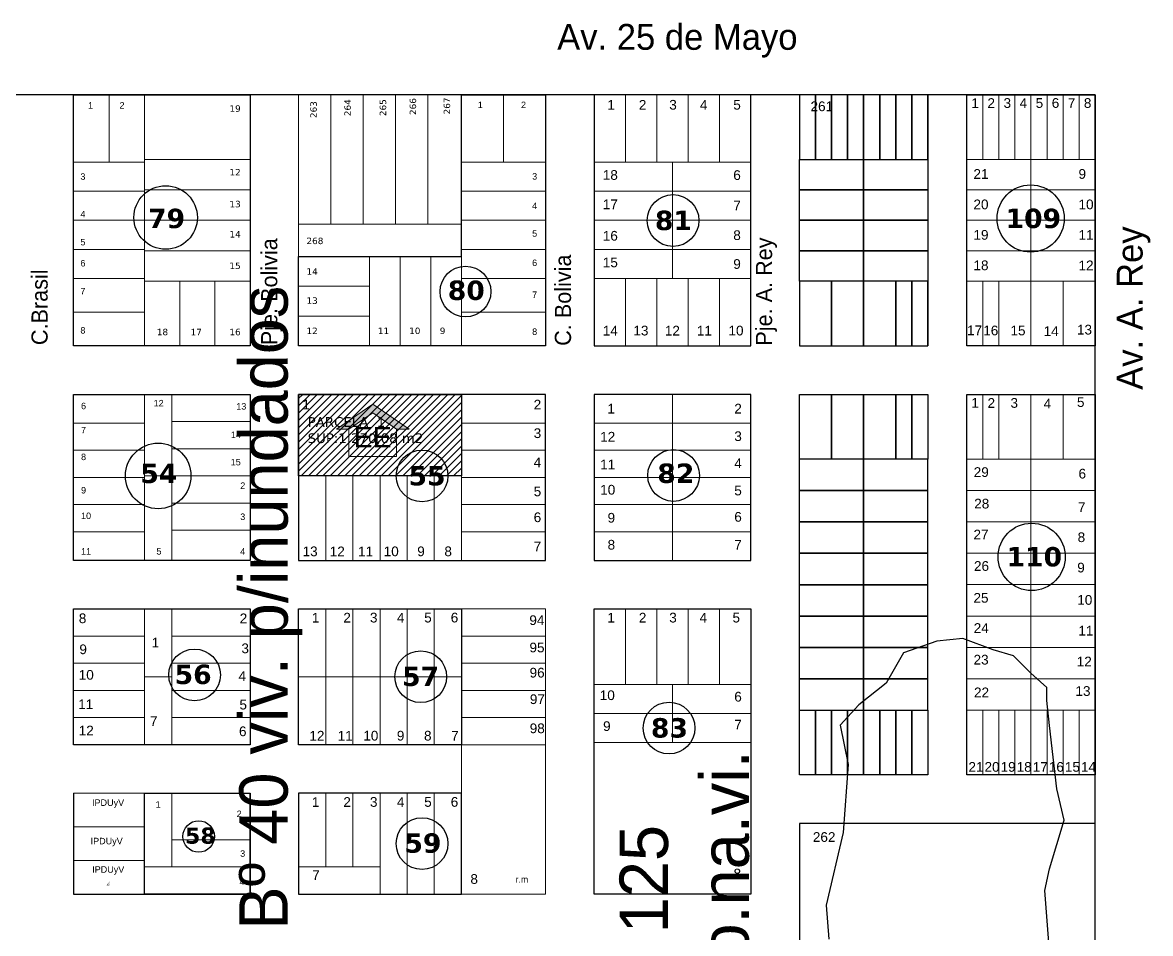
# Model space of a CAD drawing. Header units: millimetres. Extents: x 0 to 6558, y 60 to 10727.
# Drawn here: x 1848.2 to 2197.1, y 8140.7 to 8422.4 of the extents above; entities that cross this region are included whole.
import ezdxf
from ezdxf.enums import TextEntityAlignment as Align

# ---------------------------------------------------------------- set-up
doc = ezdxf.new("R2010")
doc.units = ezdxf.units.MM
for name, color, linetype, lineweight in [('0 LAGUNA', 140, 'Continuous', 30), ('0 NOMBRE DE BARRIOS', 251, 'Continuous', 35), ('0 N° DE PARCELA', 255, 'Continuous', 25), ('0 SIG - PARCELAS', 252, 'Continuous', 18), ('EQUIPAMIENTOS', 10, 'Continuous', 18)]:
    doc.layers.add(name, color=color, linetype=linetype, lineweight=lineweight)
for name, color, linetype in [('0 NOMBRE DE CALLES', 255, 'Continuous'), ('0 N° DE MANZANA', 255, 'Continuous'), ('0 SIG - CHACRAS', 253, 'Continuous'), ('0 SIG - MANZANAS', 253, 'Continuous'), ('TERRENO MUNICIPAL', 10, 'Continuous')]:
    doc.layers.add(name, color=color, linetype=linetype)
doc.layers.add('auxiliares', color=3, linetype='Continuous', plot=False)
doc.styles.get("Standard").update_dxf_attribs({"font": 'arial.ttf'})
doc.styles.add('STYLE1', font='arial.ttf')

# ---------------------------------------------------------------- blocks, each defined once
blk = doc.blocks.new('ESPECIAL')
at = {"linetype": 'Continuous'}
blk.add_hatch(color=256, dxfattribs=at).paths.add_polyline_path([(46.6, 15.8), (71.4, 15.8), (0, 65.1), (-71.4, 15.8), (-46.6, 15.8), (0, 48)])
for p, q in [((0, 65.1), (-71.4, 15.8)), ((0, 48), (-46.6, 15.8)), ((0, 65.1), (71.4, 15.8)), ((0, 48), (46.6, 15.8)), ((-71.4, 15.8), (-46.6, 15.8)), ((46.6, 15.8), (71.4, 15.8))]:
    blk.add_line(p, q, dxfattribs=at)
blk.add_lwpolyline([(46.6, 15.8), (46.6, -37.9), (-46.6, -37.9), (-46.6, 15.8)], dxfattribs=at)
at = {"linetype": 'Continuous', "style": 'STYLE1'}
blk.add_text('EE', height=40, dxfattribs=at).set_placement((0, 0), align=Align.MIDDLE)

msp = doc.modelspace()

# ---------------------------------------------------------------- hatches: boundary and pattern name
at = {"layer": 'TERRENO MUNICIPAL'}
h = msp.add_hatch(dxfattribs=at)
h.set_pattern_fill('ANSI31', color=256, scale=0.5)
h.set_pattern_definition([(45, (-322.4474, 5693.1154), (-1.122532, 1.122532), [])])
h.paths.add_polyline_path([(1933.579, 8307.425), (1983.979, 8307.425), (1983.979, 8282.225), (1933.579, 8282.225)])

# ---------------------------------------------------------------- linework, layer by layer
at = {"layer": '0 LAGUNA'}
msp.add_lwpolyline([(2165.878, 8135.211), (2164.376, 8153.972), (2165.878, 8160.726), (2170.383, 8175.734), (2168.13, 8185.49), (2165.878, 8205.001), (2165.003, 8212.749), (2165.003, 8216.77), (2160.084, 8221.239), (2154.719, 8226.601), (2148.46, 8228.388), (2139.07, 8231.963), (2131.022, 8231.069), (2120.739, 8227.494), (2115.374, 8218.111), (2106.879, 8211.408), (2101.066, 8205.153), (2103.554, 8192.994), (2102.052, 8171.982), (2096.796, 8149.47), (2097.546, 8138.964)], dxfattribs=at)
at = {"layer": '0 N° DE MANZANA'}
for centre, radius in [((2160.017, 8361.822), 10.398), ((1892.473, 8362.133), 9.814), ((2049.405, 8361.19), 8), ((1985.218, 8339.226), 7.855), ((1890.179, 8282.225), 10.141), ((1971.779, 8282.225), 8), ((2049.564, 8282.353), 8), ((2160.327, 8257.18), 10.398), ((1901.416, 8220.68), 8), ((1971.379, 8220.105), 8), ((2048.174, 8204.255), 8), ((1902.716, 8170.714), 4.877), ((1971.779, 8168.52), 8)]:
    msp.add_circle(centre, radius, dxfattribs=at)
at = {"layer": '0 SIG - CHACRAS'}
msp.add_lwpolyline([(1199.979, 7425.105), (2179.979, 7425.105), (2179.979, 8400.105), (1199.979, 8400.105)], close=True, dxfattribs=at)
at = {"layer": '0 SIG - MANZANAS'}
for p, q in [((1863.979, 8400.105), (1918.579, 8400.105)), ((1863.979, 8322.425), (1863.979, 8400.105)), ((1918.579, 8400.105), (1918.579, 8322.425)), ((1918.579, 8322.425), (1863.979, 8322.425)), ((2010.003, 8322.425), (1933.603, 8322.425))]:
    msp.add_line(p, q, dxfattribs=at)
for points in [[(1863.979, 8400.105), (1918.579, 8400.105), (1918.579, 8322.425), (1863.979, 8322.425), (1863.979, 8400.105)], [(1863.979, 8307.425), (1918.579, 8307.425), (1918.579, 8256.105), (1863.979, 8256.105), (1863.979, 8307.425)], [(1863.979, 8184.105), (1863.979, 8152.935), (1918.579, 8152.935), (1918.579, 8184.105), (1918.579, 8184.105)]]:
    msp.add_lwpolyline(points, dxfattribs=at)
for points in [[(1984.003, 8400.105), (2010.003, 8400.105), (2010.003, 8322.425), (1933.603, 8322.425), (1933.603, 8350.105), (1984.003, 8350.105)], [(2073.479, 8400.105), (2024.979, 8400.105), (2024.979, 8322.425), (2073.479, 8322.425)], [(2140.229, 8400.105), (2179.979, 8400.105), (2179.979, 8322.425), (2140.229, 8322.425)], [(1933.579, 8256.105), (2009.979, 8256.105), (2009.979, 8307.405), (1933.579, 8307.425)], [(2073.479, 8307.425), (2024.979, 8307.425), (2024.979, 8256.105), (2073.479, 8256.105)], [(2140.229, 8307.425), (2179.979, 8307.425), (2179.979, 8189.785), (2140.229, 8189.785)], [(1863.979, 8241.105), (1918.579, 8241.105), (1918.579, 8199.105), (1863.979, 8199.105)], [(1933.579, 8241.105), (1983.979, 8241.105), (1983.979, 8199.105), (1933.579, 8199.105)], [(2024.979, 8241.105), (2073.479, 8241.105), (2073.479, 8152.935), (2024.979, 8152.935)], [(1885.979, 8184.105), (1918.579, 8184.105), (1918.579, 8152.935), (1885.979, 8152.935)], [(1933.579, 8152.935), (1983.979, 8152.935), (1983.979, 8184.105), (1933.579, 8184.105)]]:
    msp.add_lwpolyline(points, close=True, dxfattribs=at)
at = {"layer": '0 SIG - PARCELAS'}
for p, q in [((1918.579, 8322.425), (1918.579, 8400.105)), ((1933.603, 8400.105), (1933.603, 8350.105)), ((1933.603, 8400.105), (2010.003, 8400.105)), ((1933.603, 8322.425), (1933.603, 8400.105)), ((1943.603, 8400.105), (1943.603, 8360.105)), ((1943.603, 8400.105), (1943.603, 8360.105)), ((1953.603, 8400.105), (1953.603, 8360.105)), ((1963.603, 8400.105), (1963.603, 8360.105)), ((1973.603, 8400.105), (1973.603, 8360.105)), ((1984.003, 8322.425), (1984.003, 8400.105)), ((1984.003, 8360.105), (1984.003, 8400.105)), ((2010.003, 8400.105), (2010.003, 8322.425)), ((2010.003, 8400.105), (2010.003, 8322.425)), ((1918.579, 8380.105), (1885.979, 8380.105)), ((1918.579, 8370.685), (1885.979, 8370.685)), ((1885.979, 8361.265), (1918.579, 8361.265)), ((1933.603, 8360.105), (1984.003, 8360.105)), ((1885.979, 8351.845), (1918.579, 8351.845)), ((1933.603, 8350.105), (1984.003, 8350.105)), ((1933.603, 8350.105), (1984.003, 8350.105)), ((1955.503, 8322.425), (1955.503, 8350.105)), ((1965.003, 8322.425), (1965.003, 8350.105)), ((1974.503, 8322.425), (1974.503, 8350.105)), ((1885.979, 8342.425), (1918.579, 8342.425)), ((1896.839, 8322.425), (1896.839, 8342.425)), ((1907.699, 8322.425), (1907.699, 8342.425)), ((1933.603, 8340.875), (1955.503, 8340.875)), ((1933.603, 8331.645), (1955.503, 8331.645)), ((1885.979, 8322.425), (1918.579, 8322.425)), ((1933.603, 8322.425), (1984.003, 8322.425))]:
    msp.add_line(p, q, dxfattribs=at)
for points in [[(1874.979, 8379.265), (1863.979, 8379.265), (1863.979, 8400.105), (1874.979, 8400.105)], [(1863.979, 8322.425), (1885.979, 8322.425), (1885.979, 8400.105), (1863.979, 8400.105)], [(1874.979, 8379.265), (1885.979, 8379.265), (1885.979, 8400.105), (1874.979, 8400.105)], [(1885.979, 8400.105), (1918.579, 8400.105), (1918.579, 8380.105), (1885.979, 8380.105)], [(1933.603, 8400.105), (1943.603, 8400.105), (1943.603, 8360.105), (1933.603, 8360.105)], [(1943.603, 8400.105), (1953.603, 8400.105), (1953.603, 8360.105), (1943.603, 8360.105)], [(1953.603, 8400.105), (1963.603, 8400.105), (1963.603, 8360.105), (1953.603, 8360.105)], [(1963.603, 8400.105), (1973.603, 8400.105), (1973.603, 8360.105), (1963.603, 8360.105)], [(1973.603, 8400.105), (1984.003, 8400.105), (1984.003, 8360.105), (1973.603, 8360.105)], [(1997.003, 8379.265), (1984.003, 8379.265), (1984.003, 8400.105), (1997.003, 8400.105)], [(2010.003, 8379.265), (1997.003, 8379.265), (1997.003, 8400.105), (2010.003, 8400.105)], [(2024.979, 8379.265), (2034.679, 8379.265), (2034.679, 8400.105), (2024.979, 8400.105)], [(2034.679, 8379.265), (2044.379, 8379.265), (2044.379, 8400.105), (2034.679, 8400.105)], [(2044.379, 8379.265), (2054.079, 8379.265), (2054.079, 8400.105), (2044.379, 8400.105)], [(2054.079, 8379.265), (2063.779, 8379.265), (2063.779, 8400.105), (2054.079, 8400.105)], [(2063.779, 8379.265), (2073.479, 8379.265), (2073.479, 8400.105), (2063.779, 8400.105)], [(2140.229, 8400.105), (2145.199, 8400.105), (2145.199, 8380.105), (2140.229, 8380.105)], [(2145.199, 8400.105), (2150.169, 8400.105), (2150.169, 8380.105), (2145.199, 8380.105)], [(2150.169, 8400.105), (2155.139, 8400.105), (2155.139, 8380.105), (2150.169, 8380.105)], [(2155.139, 8400.105), (2160.109, 8400.105), (2160.109, 8380.105), (2155.139, 8380.105)], [(2160.109, 8400.105), (2165.079, 8400.105), (2165.079, 8380.105), (2160.109, 8380.105)], [(2165.079, 8400.105), (2170.049, 8400.105), (2170.049, 8380.105), (2165.079, 8380.105)], [(2170.049, 8400.105), (2175.019, 8400.105), (2175.019, 8380.105), (2170.049, 8380.105)], [(2179.979, 8400.105), (2175.019, 8400.105), (2175.019, 8380.105), (2179.979, 8380.105)], [(1863.979, 8370.265), (1885.979, 8370.265), (1885.979, 8379.265), (1863.979, 8379.265)], [(1885.979, 8380.105), (1918.579, 8380.105), (1918.579, 8370.685), (1885.979, 8370.685)], [(1984.003, 8370.265), (2010.003, 8370.265), (2010.003, 8379.265), (1984.003, 8379.265)], [(2024.979, 8370.265), (2049.229, 8370.265), (2049.229, 8379.265), (2024.979, 8379.265)], [(2049.229, 8370.265), (2073.479, 8370.265), (2073.479, 8379.265), (2049.229, 8379.265)], [(2140.229, 8380.105), (2140.229, 8370.685), (2160.109, 8370.685), (2160.109, 8380.105)], [(2160.109, 8380.105), (2160.109, 8370.685), (2179.979, 8370.685), (2179.979, 8380.105)], [(1863.979, 8361.265), (1885.979, 8361.265), (1885.979, 8370.265), (1863.979, 8370.265)], [(1885.979, 8370.685), (1918.579, 8370.685), (1918.579, 8361.265), (1885.979, 8361.265)], [(1984.003, 8361.265), (2010.003, 8361.265), (2010.003, 8370.265), (1984.003, 8370.265)], [(2024.979, 8361.265), (2049.229, 8361.265), (2049.229, 8370.265), (2024.979, 8370.265)], [(2049.229, 8361.265), (2073.479, 8361.265), (2073.479, 8370.265), (2049.229, 8370.265)], [(2140.229, 8370.685), (2140.229, 8361.265), (2160.109, 8361.265), (2160.109, 8370.685)], [(2160.109, 8370.685), (2160.109, 8361.265), (2179.979, 8361.265), (2179.979, 8370.685)], [(1863.979, 8352.265), (1885.979, 8352.265), (1885.979, 8361.265), (1863.979, 8361.265)], [(1885.979, 8361.265), (1918.579, 8361.265), (1918.579, 8351.845), (1885.979, 8351.845)], [(1933.603, 8360.105), (1984.003, 8360.105), (1984.003, 8350.105), (1933.603, 8350.105)], [(1984.003, 8352.265), (2010.003, 8352.265), (2010.003, 8361.265), (1984.003, 8361.265)], [(2024.979, 8352.265), (2049.229, 8352.265), (2049.229, 8361.265), (2024.979, 8361.265)], [(2049.229, 8352.265), (2073.479, 8352.265), (2073.479, 8361.265), (2049.229, 8361.265)], [(2140.229, 8361.265), (2140.229, 8351.845), (2160.109, 8351.845), (2160.109, 8361.265)], [(2160.109, 8361.265), (2160.109, 8351.845), (2179.979, 8351.845), (2179.979, 8361.265)], [(1863.979, 8343.265), (1885.979, 8343.265), (1885.979, 8352.265), (1863.979, 8352.265)], [(1885.979, 8351.845), (1918.579, 8351.845), (1918.579, 8342.425), (1885.979, 8342.425)], [(1984.003, 8343.265), (2010.003, 8343.265), (2010.003, 8352.265), (1984.003, 8352.265)], [(2024.979, 8343.265), (2049.229, 8343.265), (2049.229, 8352.265), (2024.979, 8352.265)], [(2049.229, 8343.265), (2073.479, 8343.265), (2073.479, 8352.265), (2049.229, 8352.265)], [(2140.229, 8351.845), (2140.229, 8342.425), (2160.109, 8342.425), (2160.109, 8351.845)], [(2160.109, 8351.845), (2160.109, 8342.425), (2179.979, 8342.425), (2179.979, 8351.845)], [(1933.603, 8350.105), (1955.503, 8350.105), (1955.503, 8340.875), (1933.603, 8340.875)], [(1955.503, 8350.105), (1965.003, 8350.105), (1965.003, 8322.425), (1955.503, 8322.425)], [(1965.003, 8350.105), (1974.503, 8350.105), (1974.503, 8322.425), (1965.003, 8322.425)], [(1974.503, 8350.105), (1984.003, 8350.105), (1984.003, 8322.425), (1974.503, 8322.425)], [(1863.979, 8332.845), (1885.979, 8332.845), (1885.979, 8343.265), (1863.979, 8343.265)], [(1885.979, 8342.425), (1896.839, 8342.425), (1896.839, 8322.425), (1885.979, 8322.425)], [(1896.839, 8342.425), (1907.699, 8342.425), (1907.699, 8322.425), (1896.839, 8322.425)], [(1907.699, 8342.425), (1918.579, 8342.425), (1918.579, 8322.425), (1907.699, 8322.425)], [(1933.603, 8340.875), (1955.503, 8340.875), (1955.503, 8331.645), (1933.603, 8331.645)], [(1984.003, 8332.845), (2010.003, 8332.845), (2010.003, 8343.265), (1984.003, 8343.265)], [(2024.979, 8322.425), (2034.679, 8322.425), (2034.679, 8343.265), (2024.979, 8343.265)], [(2034.679, 8322.425), (2044.379, 8322.425), (2044.379, 8343.265), (2034.679, 8343.265)], [(2044.379, 8322.425), (2054.079, 8322.425), (2054.079, 8343.265), (2044.379, 8343.265)], [(2054.079, 8322.425), (2063.779, 8322.425), (2063.779, 8343.265), (2054.079, 8343.265)], [(2063.779, 8322.425), (2073.479, 8322.425), (2073.479, 8343.265), (2063.779, 8343.265)], [(2140.229, 8342.425), (2140.229, 8322.425), (2145.199, 8322.425), (2145.199, 8342.425)], [(2145.199, 8342.425), (2145.199, 8322.425), (2150.169, 8322.425), (2150.169, 8342.425)], [(2150.169, 8342.425), (2160.109, 8342.425), (2160.109, 8322.425), (2150.169, 8322.425)], [(2160.109, 8342.425), (2170.049, 8342.425), (2170.049, 8322.425), (2160.109, 8322.425)], [(2170.049, 8342.425), (2170.049, 8322.425), (2179.979, 8322.425), (2179.979, 8342.425)], [(1863.979, 8322.425), (1885.979, 8322.425), (1885.979, 8332.845), (1863.979, 8332.845)], [(1933.603, 8331.645), (1955.503, 8331.645), (1955.503, 8322.425), (1933.603, 8322.425)], [(1984.003, 8322.425), (2010.003, 8322.425), (2010.003, 8332.845), (1984.003, 8332.845)], [(1984.003, 8332.845), (2010.003, 8332.845), (2010.003, 8322.425), (1984.003, 8322.425)], [(1863.979, 8298.565), (1885.979, 8298.565), (1885.979, 8307.425), (1863.979, 8307.425)], [(1918.579, 8256.105), (1863.979, 8256.105), (1863.979, 8307.425), (1918.579, 8307.425)], [(1885.979, 8307.425), (1894.379, 8307.425), (1894.379, 8282.225), (1885.979, 8282.225)], [(1918.579, 8299.025), (1918.579, 8307.425), (1894.379, 8307.425), (1894.379, 8299.025)], [(1933.579, 8282.225), (1983.979, 8282.225), (1983.979, 8307.405), (1933.579, 8307.405)], [(1983.979, 8298.545), (2009.979, 8298.545), (2009.979, 8307.405), (1983.979, 8307.405)], [(2024.979, 8298.565), (2049.229, 8298.565), (2049.229, 8307.425), (2024.979, 8307.425)], [(2049.229, 8298.565), (2073.479, 8298.565), (2073.479, 8307.425), (2049.229, 8307.425)], [(2145.199, 8307.425), (2140.229, 8307.425), (2140.229, 8287.425), (2145.199, 8287.425)], [(2150.169, 8307.425), (2145.199, 8307.425), (2145.199, 8287.425), (2150.169, 8287.425)], [(2160.109, 8307.425), (2150.169, 8307.425), (2150.169, 8287.425), (2160.109, 8287.425)], [(2170.049, 8307.425), (2160.109, 8307.425), (2160.109, 8287.425), (2170.049, 8287.425)], [(2179.979, 8307.425), (2170.049, 8307.425), (2170.049, 8287.425), (2179.979, 8287.425)], [(1918.579, 8290.625), (1918.579, 8299.025), (1894.379, 8299.025), (1894.379, 8290.625)], [(1863.979, 8290.165), (1885.979, 8290.165), (1885.979, 8298.565), (1863.979, 8298.565)], [(1983.979, 8290.155), (2009.979, 8290.155), (2009.979, 8298.555), (1983.979, 8298.555)], [(2024.979, 8290.165), (2049.229, 8290.165), (2049.229, 8298.565), (2024.979, 8298.565)], [(2049.229, 8290.165), (2073.479, 8290.165), (2073.479, 8298.565), (2049.229, 8298.565)], [(1863.979, 8281.765), (1885.979, 8281.765), (1885.979, 8290.165), (1863.979, 8290.165)], [(1918.579, 8282.225), (1918.579, 8290.625), (1894.379, 8290.625), (1894.379, 8282.225)], [(1983.979, 8281.755), (2009.979, 8281.755), (2009.979, 8290.155), (1983.979, 8290.155)], [(2024.979, 8281.765), (2049.229, 8281.765), (2049.229, 8290.165), (2024.979, 8290.165)], [(2049.229, 8281.765), (2073.479, 8281.765), (2073.479, 8290.165), (2049.229, 8290.165)], [(2160.109, 8287.425), (2140.229, 8287.425), (2140.229, 8277.725), (2160.109, 8277.725)], [(2179.979, 8287.425), (2160.109, 8287.425), (2160.109, 8277.725), (2179.979, 8277.725)], [(1863.979, 8273.365), (1885.979, 8273.365), (1885.979, 8281.765), (1863.979, 8281.765)], [(1885.979, 8256.105), (1894.379, 8256.105), (1894.379, 8282.225), (1885.979, 8282.225)], [(1933.579, 8256.105), (1941.979, 8256.105), (1941.979, 8282.225), (1933.579, 8282.225)], [(1941.979, 8256.105), (1950.379, 8256.105), (1950.379, 8282.225), (1941.979, 8282.225)], [(1950.379, 8256.105), (1958.779, 8256.105), (1958.779, 8282.225), (1950.379, 8282.225)], [(1958.779, 8256.105), (1967.179, 8256.105), (1967.179, 8282.225), (1958.779, 8282.225)], [(1967.179, 8256.105), (1975.579, 8256.105), (1975.579, 8282.225), (1967.179, 8282.225)], [(1975.579, 8256.105), (1983.979, 8256.105), (1983.979, 8282.225), (1975.579, 8282.225)], [(1983.979, 8273.365), (2009.979, 8273.365), (2009.979, 8281.765), (1983.979, 8281.765)], [(2024.979, 8273.365), (2049.229, 8273.365), (2049.229, 8281.765), (2024.979, 8281.765)], [(2049.229, 8273.365), (2073.479, 8273.365), (2073.479, 8281.765), (2049.229, 8281.765)], [(2160.109, 8277.725), (2140.229, 8277.725), (2140.229, 8268.025), (2160.109, 8268.025)], [(2179.979, 8277.725), (2160.109, 8277.725), (2160.109, 8268.025), (2179.979, 8268.025)], [(1863.979, 8264.965), (1885.979, 8264.965), (1885.979, 8273.365), (1863.979, 8273.365)], [(1894.379, 8265.425), (1918.579, 8265.425), (1918.579, 8273.825), (1894.379, 8273.825)], [(1983.979, 8264.965), (2009.979, 8264.965), (2009.979, 8273.365), (1983.979, 8273.365)], [(2024.979, 8264.965), (2049.229, 8264.965), (2049.229, 8273.365), (2024.979, 8273.365)], [(2049.229, 8264.965), (2073.479, 8264.965), (2073.479, 8273.365), (2049.229, 8273.365)], [(2160.109, 8268.025), (2160.109, 8258.315), (2140.229, 8258.315), (2140.229, 8268.025)], [(2179.979, 8268.025), (2179.979, 8258.315), (2160.109, 8258.315), (2160.109, 8268.025)], [(1863.979, 8256.105), (1885.979, 8256.105), (1885.979, 8264.965), (1863.979, 8264.965)], [(1894.379, 8256.105), (1918.579, 8256.105), (1918.579, 8265.425), (1894.379, 8265.425)], [(1983.979, 8256.105), (2009.979, 8256.105), (2009.979, 8264.965), (1983.979, 8264.965)], [(2024.979, 8256.105), (2049.229, 8256.105), (2049.229, 8264.965), (2024.979, 8264.965)], [(2049.229, 8256.105), (2073.479, 8256.105), (2073.479, 8264.965), (2049.229, 8264.965)], [(2160.109, 8258.315), (2160.109, 8248.605), (2140.229, 8248.605), (2140.229, 8258.315)], [(2179.979, 8258.315), (2179.979, 8248.605), (2160.109, 8248.605), (2160.109, 8258.315)], [(2160.109, 8248.605), (2160.109, 8238.895), (2140.229, 8238.895), (2140.229, 8248.605)], [(2179.979, 8248.605), (2179.979, 8238.895), (2160.109, 8238.895), (2160.109, 8248.605)], [(1863.979, 8199.105), (1885.979, 8199.105), (1885.979, 8241.105), (1863.979, 8241.105)], [(1863.979, 8241.105), (1863.979, 8232.705), (1885.979, 8232.705), (1885.979, 8241.105)], [(1885.979, 8220.105), (1894.379, 8220.105), (1894.379, 8241.105), (1885.979, 8241.105)], [(1894.379, 8232.705), (1918.579, 8232.705), (1918.579, 8241.105), (1894.379, 8241.105)], [(1933.579, 8220.105), (1941.979, 8220.105), (1941.979, 8241.105), (1933.579, 8241.105)], [(1933.579, 8220.105), (1941.979, 8220.105), (1941.979, 8241.105), (1933.579, 8241.105)], [(1941.979, 8220.105), (1950.379, 8220.105), (1950.379, 8241.105), (1941.979, 8241.105)], [(1950.379, 8220.105), (1958.779, 8220.105), (1958.779, 8241.105), (1950.379, 8241.105)], [(1958.779, 8220.105), (1967.179, 8220.105), (1967.179, 8241.105), (1958.779, 8241.105)], [(1967.179, 8220.105), (1975.579, 8220.105), (1975.579, 8241.105), (1967.179, 8241.105)], [(1975.579, 8220.105), (1983.979, 8220.105), (1983.979, 8241.105), (1975.579, 8241.105)], [(1983.979, 8232.705), (2009.979, 8232.705), (2009.979, 8241.105), (1983.979, 8241.105)], [(2034.679, 8241.105), (2024.979, 8241.105), (2024.979, 8217.755), (2034.679, 8217.755)], [(2044.379, 8241.105), (2034.679, 8241.105), (2034.679, 8217.755), (2044.379, 8217.755)], [(2054.079, 8241.105), (2044.379, 8241.105), (2044.379, 8217.755), (2054.079, 8217.755)], [(2063.779, 8241.105), (2054.079, 8241.105), (2054.079, 8217.755), (2063.779, 8217.755)], [(2073.479, 8241.105), (2063.779, 8241.105), (2063.779, 8217.755), (2073.479, 8217.755)], [(2160.109, 8238.895), (2160.109, 8229.185), (2140.229, 8229.185), (2140.229, 8238.895)], [(2179.979, 8238.895), (2179.979, 8229.185), (2160.109, 8229.185), (2160.109, 8238.895)], [(1863.979, 8232.705), (1863.979, 8224.305), (1885.979, 8224.305), (1885.979, 8232.705)], [(1894.379, 8224.305), (1918.579, 8224.305), (1918.579, 8232.705), (1894.379, 8232.705)], [(1983.979, 8224.305), (2009.979, 8224.305), (2009.979, 8232.705), (1983.979, 8232.705)], [(2160.109, 8229.185), (2140.229, 8229.185), (2140.229, 8219.485), (2160.109, 8219.485)], [(2179.979, 8229.185), (2160.109, 8229.185), (2160.109, 8219.485), (2179.979, 8219.485)], [(1863.979, 8224.305), (1863.979, 8215.905), (1885.979, 8215.905), (1885.979, 8224.305)], [(1894.379, 8215.905), (1918.579, 8215.905), (1918.579, 8224.305), (1894.379, 8224.305)], [(1983.979, 8215.905), (2009.979, 8215.905), (2009.979, 8224.305), (1983.979, 8224.305)], [(1885.979, 8199.105), (1894.379, 8199.105), (1894.379, 8220.105), (1885.979, 8220.105)], [(1933.579, 8199.105), (1941.979, 8199.105), (1941.979, 8220.105), (1933.579, 8220.105)], [(1941.979, 8199.105), (1950.379, 8199.105), (1950.379, 8220.105), (1941.979, 8220.105)], [(1950.379, 8199.105), (1958.779, 8199.105), (1958.779, 8220.105), (1950.379, 8220.105)], [(1958.779, 8199.105), (1967.179, 8199.105), (1967.179, 8220.105), (1958.779, 8220.105)], [(1967.179, 8199.105), (1975.579, 8199.105), (1975.579, 8220.105), (1967.179, 8220.105)], [(1975.579, 8199.105), (1983.979, 8199.105), (1983.979, 8220.105), (1975.579, 8220.105)], [(2160.109, 8219.485), (2140.229, 8219.485), (2140.229, 8209.785), (2160.109, 8209.785)], [(2179.979, 8219.485), (2160.109, 8219.485), (2160.109, 8209.785), (2179.979, 8209.785)], [(1863.979, 8215.905), (1863.979, 8207.505), (1885.979, 8207.505), (1885.979, 8215.905)], [(1894.379, 8207.505), (1918.579, 8207.505), (1918.579, 8215.905), (1894.379, 8215.905)], [(1983.979, 8207.505), (2009.979, 8207.505), (2009.979, 8215.905), (1983.979, 8215.905)], [(2049.229, 8217.755), (2024.979, 8217.755), (2024.979, 8208.755), (2049.229, 8208.755)], [(2073.479, 8217.755), (2049.229, 8217.755), (2049.229, 8208.755), (2073.479, 8208.755)], [(2049.229, 8208.755), (2024.979, 8208.755), (2024.979, 8199.755), (2049.229, 8199.755)], [(2073.479, 8208.755), (2049.229, 8208.755), (2049.229, 8199.755), (2073.479, 8199.755)], [(2145.199, 8209.785), (2140.229, 8209.785), (2140.229, 8189.785), (2145.199, 8189.785)], [(2150.169, 8209.785), (2145.199, 8209.785), (2145.199, 8189.785), (2150.169, 8189.785)], [(2155.139, 8209.785), (2150.169, 8209.785), (2150.169, 8189.785), (2155.139, 8189.785)], [(2160.109, 8209.785), (2155.139, 8209.785), (2155.139, 8189.785), (2160.109, 8189.785)], [(2165.079, 8209.785), (2160.109, 8209.785), (2160.109, 8189.785), (2165.079, 8189.785)], [(2170.049, 8209.785), (2165.079, 8209.785), (2165.079, 8189.785), (2170.049, 8189.785)], [(2175.019, 8209.785), (2170.049, 8209.785), (2170.049, 8189.785), (2175.019, 8189.785)], [(2179.979, 8209.785), (2175.019, 8209.785), (2175.019, 8189.785), (2179.979, 8189.785)], [(1863.979, 8207.505), (1863.979, 8199.105), (1885.979, 8199.105), (1885.979, 8207.505)], [(1894.379, 8199.105), (1918.579, 8199.105), (1918.579, 8207.505), (1894.379, 8207.505)], [(1983.979, 8207.505), (2009.979, 8207.505), (2009.979, 8199.105), (1983.979, 8199.105)], [(2009.979, 8199.105), (1983.979, 8199.105), (1983.979, 8152.935), (2009.979, 8152.935)], [(2024.979, 8199.755), (2073.479, 8199.755), (2073.479, 8152.935), (2024.979, 8152.935)], [(1863.979, 8184.105), (1885.979, 8184.105), (1885.979, 8173.715), (1863.979, 8173.715)], [(1885.979, 8161.335), (1894.379, 8161.335), (1894.379, 8184.105), (1885.979, 8184.105)], [(1894.379, 8169.735), (1918.579, 8169.735), (1918.579, 8184.105), (1894.379, 8184.105)], [(1933.579, 8161.335), (1941.979, 8161.335), (1941.979, 8184.105), (1933.579, 8184.105)], [(1941.979, 8161.335), (1950.379, 8161.335), (1950.379, 8184.105), (1941.979, 8184.105)], [(1950.379, 8161.335), (1958.779, 8161.335), (1958.779, 8184.105), (1950.379, 8184.105)], [(1958.779, 8152.935), (1967.179, 8152.935), (1967.179, 8184.105), (1958.779, 8184.105)], [(1967.179, 8152.935), (1975.579, 8152.935), (1975.579, 8184.105), (1967.179, 8184.105)], [(1975.579, 8152.935), (1983.979, 8152.935), (1983.979, 8184.105), (1975.579, 8184.105)], [(1863.979, 8173.715), (1885.979, 8173.715), (1885.979, 8163.325), (1863.979, 8163.325)], [(2088.479, 8174.785), (2179.979, 8174.785), (2179.979, 8049.605), (2088.479, 8049.605)], [(1894.379, 8161.335), (1918.579, 8161.335), (1918.579, 8169.735), (1894.379, 8169.735)], [(1863.979, 8163.325), (1885.979, 8163.325), (1885.979, 8152.935), (1863.979, 8152.935)], [(1885.979, 8152.935), (1918.579, 8152.935), (1918.579, 8161.335), (1885.979, 8161.335)], [(1933.579, 8152.935), (1958.779, 8152.935), (1958.779, 8161.335), (1933.579, 8161.335)]]:
    msp.add_lwpolyline(points, close=True, dxfattribs=at)
msp.add_lwpolyline([(1984.003, 8322.425), (1984.003, 8350.105), (1933.603, 8350.105), (1933.603, 8322.425)], dxfattribs=at)
at = {"layer": 'auxiliares'}
for p, q in [((2128.229, 8400.105), (2128.229, 8322.425)), ((2179.979, 8189.785), (2179.979, 8307.425))]:
    msp.add_line(p, q, dxfattribs=at)
for points in [[(2093.439, 8400.105), (2088.479, 8400.105), (2088.479, 8380.105), (2093.439, 8380.105)], [(2098.409, 8400.105), (2093.439, 8400.105), (2093.439, 8380.105), (2098.409, 8380.105)], [(2103.379, 8400.105), (2098.409, 8400.105), (2098.409, 8380.105), (2103.379, 8380.105)], [(2108.349, 8400.105), (2103.379, 8400.105), (2103.379, 8380.105), (2108.349, 8380.105)], [(2113.319, 8400.105), (2108.349, 8400.105), (2108.349, 8380.105), (2113.319, 8380.105)], [(2118.289, 8400.105), (2113.319, 8400.105), (2113.319, 8380.105), (2118.289, 8380.105)], [(2123.259, 8400.105), (2118.289, 8400.105), (2118.289, 8380.105), (2123.259, 8380.105)], [(2128.229, 8400.105), (2123.259, 8400.105), (2123.259, 8380.105), (2128.229, 8380.105)], [(2108.349, 8380.105), (2108.349, 8370.685), (2088.479, 8370.685), (2088.479, 8380.105)], [(2128.229, 8380.105), (2128.229, 8370.685), (2108.349, 8370.685), (2108.349, 8380.105)], [(2108.349, 8370.685), (2108.349, 8361.265), (2088.479, 8361.265), (2088.479, 8370.685)], [(2128.229, 8370.685), (2128.229, 8361.265), (2108.349, 8361.265), (2108.349, 8370.685)], [(2108.349, 8361.265), (2108.349, 8351.845), (2088.479, 8351.845), (2088.479, 8361.265)], [(2128.229, 8361.265), (2128.229, 8351.845), (2108.349, 8351.845), (2108.349, 8361.265)], [(2108.349, 8351.845), (2108.349, 8342.425), (2088.479, 8342.425), (2088.479, 8351.845)], [(2128.229, 8351.845), (2128.229, 8342.425), (2108.349, 8342.425), (2108.349, 8351.845)], [(2098.409, 8342.425), (2088.479, 8342.425), (2088.479, 8322.425), (2098.409, 8322.425)], [(2108.349, 8342.425), (2098.409, 8342.425), (2098.409, 8322.425), (2108.349, 8322.425)], [(2118.289, 8342.425), (2108.349, 8342.425), (2108.349, 8322.425), (2118.289, 8322.425)], [(2123.259, 8342.425), (2118.289, 8342.425), (2118.289, 8322.425), (2123.259, 8322.425)], [(2128.229, 8342.425), (2123.259, 8342.425), (2123.259, 8322.425), (2128.229, 8322.425)], [(2098.409, 8287.425), (2088.479, 8287.425), (2088.479, 8307.425), (2098.409, 8307.425)], [(2108.349, 8287.425), (2098.409, 8287.425), (2098.409, 8307.425), (2108.349, 8307.425)], [(2118.289, 8287.425), (2108.349, 8287.425), (2108.349, 8307.425), (2118.289, 8307.425)], [(2123.259, 8287.425), (2118.289, 8287.425), (2118.289, 8307.425), (2123.259, 8307.425)], [(2128.229, 8287.425), (2123.259, 8287.425), (2123.259, 8307.425), (2128.229, 8307.425)], [(2088.469, 8277.715), (2108.349, 8277.715), (2108.349, 8287.425), (2088.469, 8287.425)], [(2108.349, 8277.715), (2128.229, 8277.715), (2128.229, 8287.425), (2108.349, 8287.425)], [(2088.469, 8268.005), (2108.349, 8268.005), (2108.349, 8277.715), (2088.469, 8277.715)], [(2108.349, 8268.005), (2128.229, 8268.005), (2128.229, 8277.715), (2108.349, 8277.715)], [(2088.469, 8258.295), (2108.349, 8258.295), (2108.349, 8268.005), (2088.469, 8268.005)], [(2108.349, 8258.295), (2128.229, 8258.295), (2128.229, 8268.005), (2108.349, 8268.005)], [(2088.469, 8248.585), (2108.349, 8248.585), (2108.349, 8258.295), (2088.469, 8258.295)], [(2108.349, 8248.585), (2128.229, 8248.585), (2128.229, 8258.295), (2108.349, 8258.295)], [(2088.469, 8238.875), (2108.349, 8238.875), (2108.349, 8248.585), (2088.469, 8248.585)], [(2108.349, 8238.875), (2128.229, 8238.875), (2128.229, 8248.585), (2108.349, 8248.585)], [(2088.469, 8229.165), (2108.349, 8229.165), (2108.349, 8238.875), (2088.469, 8238.875)], [(2108.349, 8229.165), (2128.229, 8229.165), (2128.229, 8238.875), (2108.349, 8238.875)], [(2088.469, 8219.455), (2108.349, 8219.455), (2108.349, 8229.165), (2088.469, 8229.165)], [(2108.349, 8219.455), (2128.229, 8219.455), (2128.229, 8229.165), (2108.349, 8229.165)], [(2088.469, 8209.745), (2108.349, 8209.745), (2108.349, 8219.455), (2088.469, 8219.455)], [(2108.349, 8209.745), (2128.229, 8209.745), (2128.229, 8219.455), (2108.349, 8219.455)], [(2093.439, 8189.745), (2088.479, 8189.745), (2088.479, 8209.745), (2093.439, 8209.745)], [(2098.409, 8189.745), (2093.439, 8189.745), (2093.439, 8209.745), (2098.409, 8209.745)], [(2103.379, 8189.745), (2098.409, 8189.745), (2098.409, 8209.745), (2103.379, 8209.745)], [(2108.349, 8189.745), (2103.379, 8189.745), (2103.379, 8209.745), (2108.349, 8209.745)], [(2113.319, 8189.745), (2108.349, 8189.745), (2108.349, 8209.745), (2113.319, 8209.745)], [(2118.289, 8189.745), (2113.319, 8189.745), (2113.319, 8209.745), (2118.289, 8209.745)], [(2123.259, 8189.745), (2118.289, 8189.745), (2118.289, 8209.745), (2123.259, 8209.745)], [(2128.229, 8189.745), (2123.259, 8189.745), (2123.259, 8209.745), (2128.229, 8209.745)], [(2088.479, 8134.285), (2179.979, 8134.285), (2179.979, 8174.785), (2088.479, 8174.785)]]:
    msp.add_lwpolyline(points, close=True, dxfattribs=at)
at = {"layer": 'TERRENO MUNICIPAL'}
msp.add_lwpolyline([(1933.579, 8307.425), (1983.979, 8307.425), (1983.979, 8282.225), (1933.579, 8282.225)], close=True, dxfattribs=at)

# ---------------------------------------------------------------- block references
at = {"layer": 'EQUIPAMIENTOS', "color": 7, "xscale": 0.1575000000011642, "yscale": 0.1575000000011642, "zscale": 0.1575000000011642}
msp.add_blockref('ESPECIAL', (1956.522, 8294.192), dxfattribs=at)

# ---------------------------------------------------------------- texts
at = {"layer": '0 NOMBRE DE BARRIOS', "linetype": 'Continuous', "lineweight": 25, "char_height": 15, "width": 338.88889, "attachment_point": 5, "rotation": 90}
for s, insert in [('{\\fBankGothic Lt BT|b0|i0|c0|p34;Bº 40 viv. p/inundados}', (1925.005, 8241.464)), ('{\\fBankGothic Lt BT|b0|i0|c0|p34;Bº 125 \\Pviv. fo.na.vi.}', (2052.971, 8144.4))]:
    msp.add_mtext(s, dxfattribs=dict(at, insert=insert))
at = {"layer": '0 NOMBRE DE CALLES', "insert": (2013.578, 8416.776), "char_height": 8, "width": 783.33333, "attachment_point": 4}
msp.add_mtext('\\pt16;{\\fBankGothic Lt BT|b0|i0|c0|p34;Av. 25 de Mayo}', dxfattribs=at)
at = {"layer": '0 NOMBRE DE CALLES', "width": 783.33333, "attachment_point": 4, "rotation": 90}
for s, insert, char_height in [('\\pt16;{\\fBankGothic Lt BT|b0|i0|c0|p34;Av. A. Rey}', (2191.86, 8308.845), 8), ('\\pt10;{\\fBankGothic Lt BT|b0|i0|c0|p34;Pje. Bolivia}', (1925.261, 8322.649), 5), ('\\pt10;{\\fBankGothic Lt BT|b0|i0|c0|p34;Pje. A. Rey}', (2078.299, 8322.506), 5), ('\\pt10;{\\fBankGothic Lt BT|b0|i0|c0|p34;C. Bolivia}', (2015.393, 8322.447), 5), ('\\pt10;{\\fBankGothic Lt BT|b0|i0|c0|p34;C.Brasil}', (1853.516, 8322.675), 5)]:
    msp.add_mtext(s, dxfattribs=dict(at, insert=insert, char_height=char_height))
at = {"layer": '0 N° DE MANZANA', "attachment_point": 4}
for s, insert, char_height in [('{\\fVerdana|b1|i0|c0|p34;79}', (1887.046, 8361.79), 6), ('{\\fVerdana|b1|i0|c0|p34;81}', (2043.799, 8361.176), 6), ('{\\fVerdana|b1|i0|c0|p34;109}', (2152.252, 8361.808), 6), ('{\\fVerdana|b1|i0|c0|p34;80}', (1979.735, 8339.567), 6), ('{\\fVerdana|b1|i0|c0|p34;54}', (1884.651, 8282.958), 6), ('{\\fVerdana|b1|i0|c0|p34;55}', (1967.579, 8282.225), 6), ('{\\fVerdana|b1|i0|c0|p34;82}', (2044.553, 8282.989), 6), ('{\\fVerdana|b1|i0|c0|p34;110}', (2152.563, 8257.167), 6), ('{\\fVerdana|b1|i0|c0|p34;56}', (1895.249, 8220.801), 6), ('{\\fVerdana|b1|i0|c0|p34;57}', (1965.594, 8220.205), 6), ('{\\fVerdana|b1|i0|c0|p34;83}', (2042.566, 8204.258), 6), ('{\\fVerdana|b1|i0|c0|p34;58}', (1898.454, 8170.946), 5), ('{\\fVerdana|b1|i0|c0|p34;59}', (1966.326, 8168.645), 6)]:
    msp.add_mtext(s, dxfattribs=dict(at, insert=insert, char_height=char_height))
at = {"layer": '0 N° DE PARCELA', "attachment_point": 4, "style": 'STYLE1'}
for s, insert, char_height in [('1', (1868.483, 8396.809), 2), ('2', (1878.221, 8396.809), 2), ('{\\fVerdana|b0|i0|c0|p34;19}', (1912.209, 8395.788), 2), ('1', (1989.029, 8396.962), 2), ('2', (2002.398, 8396.962), 2), ('1', (2029.09, 8396.962), 3), ('2', (2038.828, 8396.962), 3), ('3', (2048.239, 8396.962), 3), ('4', (2057.732, 8396.962), 3), ('5', (2068.043, 8396.962), 3), ('261', (2091.937, 8396.488), 3), ('1', (2141.689, 8397.511), 3), ('2', (2146.659, 8397.511), 3), ('3', (2151.629, 8397.511), 3), ('4', (2156.599, 8397.511), 3), ('5', (2161.569, 8397.511), 3), ('6', (2166.539, 8397.511), 3), ('7', (2171.509, 8397.511), 3), ('8', (2176.479, 8397.511), 3), ('3', (1866.113, 8374.776), 2), ('{\\fVerdana|b0|i0|c0|p34;12}', (1912.209, 8376.139), 2), ('3', (2005.835, 8374.841), 2), ('{\\fArial|b0|i0|c238|p34;1}8', (2027.684, 8375.257), 3), ('6', (2068.043, 8375.218), 3), ('21', (2142.326, 8375.579), 3), ('9', (2174.821, 8375.579), 3), ('{\\fVerdana|b0|i0|c0|p34;13}', (1912.209, 8366.26), 2), ('4', (2005.835, 8365.761), 2), ('{\\fArial|b0|i0|c238|p34;1}7', (2027.684, 8366.203), 3), ('7', (2068.043, 8365.802), 3), ('20', (2142.326, 8366.159), 3), ('4', (1866.113, 8363.151), 2), ('19', (2142.326, 8356.739), 3), ('5', (1866.113, 8354.494), 2), ('{\\fVerdana|b0|i0|c0|p34;14}', (1912.209, 8356.935), 2), ('{\\fVerdana|b0|i0|c0|p34;268}', (1936.032, 8354.882), 2), ('5', (2005.835, 8357.179), 2), ('{\\fArial|b0|i0|c238|p34;1}6', (2027.684, 8356.453), 3), ('8', (2068.043, 8356.643), 3), ('11', (2174.821, 8356.739), 3), ('6', (1866.113, 8347.973), 2), ('{\\fVerdana|b0|i0|c0|p34;15}', (1912.209, 8347.19), 2), ('6', (2005.835, 8348.1), 2), ('{\\fArial|b0|i0|c238|p34;1}5', (2027.684, 8348.23), 3), ('9', (2068.043, 8347.73), 3), ('18', (2142.326, 8347.319), 3), ('12', (2174.821, 8347.319), 3), ('{\\fVerdana|b0|i0|c0|p34;14}', (1936.032, 8345.434), 2), ('7', (1866.113, 8339.349), 2), ('{\\fVerdana|b0|i0|c0|p34;13}', (1936.032, 8336.413), 2), ('7', (2005.835, 8338.255), 2), ('8', (1866.113, 8327.214), 2), ('{\\fVerdana|b0|i0|c0|p34;18}', (1889.752, 8326.704), 2), ('{\\fVerdana|b0|i0|c0|p34;17}', (1900.182, 8326.704), 2), ('{\\fVerdana|b0|i0|c0|p34;16}', (1912.209, 8326.704), 2), ('{\\fVerdana|b0|i0|c0|p34;12}', (1936.032, 8327.072), 2), ('{\\fVerdana|b0|i0|c0|p34;11}', (1958.109, 8327.072), 2), ('{\\fVerdana|b0|i0|c0|p34;10}', (1967.793, 8327.072), 2), ('{\\fVerdana|b0|i0|c0|p34;9}', (1977.275, 8327.072), 2), ('8', (2005.835, 8326.803), 2), ('{\\fArial|b0|i0|c238|p34;1}4', (2027.684, 8327.138), 3), ('{\\fArial|b0|i0|c238|p34;1}3', (2037.144, 8327.138), 3), ('{\\fArial|b0|i0|c238|p34;1}2', (2046.883, 8327.138), 3), ('{\\fArial|b0|i0|c238|p34;1}1', (2056.776, 8327.138), 3), ('10', (2066.552, 8327.138), 3), ('17', (2140.353, 8327.232), 3), ('16', (2145.352, 8327.169), 3), ('15', (2153.777, 8327.169), 3), ('14', (2164.032, 8326.981), 3), ('13', (2174.338, 8327.423), 3), ('1', (2141.689, 8304.831), 3), ('2', (2146.688, 8304.768), 3), ('3', (2153.777, 8304.768), 3), ('4', (2164.032, 8304.58), 3), ('5', (2174.338, 8305.022), 3), ('6', (1866.314, 8303.835), 2), ('12', (1888.757, 8304.718), 2), ('13', (1914.316, 8303.715), 2), ('1', (1934.738, 8304.282), 3), ('2', (2006.303, 8304.262), 3), ('1', (2029.09, 8303.017), 3), ('2', (2068.353, 8303.017), 3), ('{\\fVerdana|b0|i0|c0|p34;PARCELA  1\\PSUP:1.270,08 m2  }', (1936.41, 8296.151), 3), ('7', (1866.314, 8296.389), 2), ('14', (1912.662, 8294.94), 2), ('3', (2006.313, 8295.412), 3), ('12', (2026.879, 8294.332), 3), ('3', (2068.353, 8294.483), 3), ('8', (1866.314, 8288.089), 2), ('15', (1912.603, 8286.486), 2), ('4', (2006.313, 8286.412), 3), ('11', (2026.879, 8285.77), 3), ('4', (2068.353, 8286.124), 3), ('29', (2142.408, 8283.384), 3), ('6', (2174.821, 8282.899), 3), ('9', (1866.314, 8277.779), 2), ('2', (1915.549, 8279.201), 2), ('5', (2006.313, 8277.412), 3), ('10', (2026.879, 8277.929), 3), ('5', (2068.353, 8277.678), 3), ('28', (2142.56, 8273.626), 3), ('6', (2068.353, 8269.537), 3), ('7', (2174.639, 8272.523), 3), ('10', (1866.314, 8269.875), 2), ('3', (1915.549, 8269.578), 2), ('6', (2006.313, 8269.408), 3), ('9', (2029.166, 8269.26), 3), ('27', (2142.329, 8264.095), 3), ('8', (2174.548, 8263.24), 3), ('7', (2006.313, 8260.408), 3), ('8', (2029.166, 8260.915), 3), ('7', (2068.353, 8260.915), 3), ('11', (1866.314, 8258.878), 2), ('5', (1889.638, 8258.878), 2), ('4', (1915.549, 8258.878), 2), ('13', (1934.834, 8258.871), 3), ('12', (1943.234, 8258.871), 3), ('11', (1951.985, 8258.871), 3), ('10', (1959.914, 8258.871), 3), ('9', (1970.296, 8258.871), 3), ('8', (1978.696, 8258.871), 3), ('26', (2142.482, 8254.335), 3), ('9', (2174.428, 8253.856), 3), ('25', (2142.328, 8244.499), 3), ('10', (2174.428, 8243.851), 3), ('8', (1865.629, 8238.17), 3), ('2', (1915.388, 8238.167), 3), ('1', (1937.699, 8238.377), 3), ('2', (1947.437, 8238.377), 3), ('3', (1955.67, 8238.377), 3), ('4', (1964.01, 8238.377), 3), ('5', (1972.452, 8238.377), 3), ('6', (1980.654, 8238.391), 3), ('1', (2029.099, 8238.377), 3), ('2', (2038.837, 8238.377), 3), ('3', (2048.231, 8238.377), 3), ('4', (2057.607, 8238.377), 3), ('5', (2067.804, 8238.377), 3), ('94', (2004.967, 8237.592), 3), ('24', (2142.407, 8235.175), 3), ('11', (2174.757, 8234.364), 3), ('9', (1865.798, 8228.588), 3), ('1', (1888.13, 8230.668), 3), ('3', (1915.92, 8228.88), 3), ('95', (2005.01, 8229.135), 3), ('23', (2142.357, 8225.371), 3), ('12', (2174.265, 8224.823), 3), ('10', (1865.592, 8220.684), 3), ('96', (2005.044, 8221.36), 3), ('4', (1915.005, 8220.315), 3), ('6', (2068.353, 8213.927), 3), ('22', (2142.491, 8215.278), 3), ('13', (2173.868, 8215.679), 3), ('11', (1865.437, 8211.601), 3), ('5', (1915.304, 8211.474), 3), ('97', (2005.121, 8213.152), 3), ('12', (1865.59, 8203.482), 3), ('7', (1887.651, 8206.423), 3), ('6', (1915.171, 8203.221), 3), ('98', (2005.08, 8204.146), 3), ('7', (2068.353, 8205.305), 3), ('12', (1936.931, 8201.871), 3), ('11', (1945.681, 8201.871), 3), ('10', (1953.611, 8201.871), 3), ('9', (1963.993, 8201.871), 3), ('8', (1972.393, 8201.871), 3), ('7', (1980.793, 8201.871), 3), ('21', (2140.778, 8192.218), 3), ('20', (2145.748, 8192.218), 3), ('19', (2150.718, 8192.218), 3), ('18', (2155.688, 8192.218), 3), ('17', (2160.658, 8192.218), 3), ('16', (2165.628, 8192.218), 3), ('15', (2170.598, 8192.218), 3), ('14', (2175.568, 8192.218), 3), ('1', (1889.373, 8180.609), 2), ('1', (1937.699, 8181.377), 3), ('2', (1947.437, 8181.377), 3), ('3', (1955.67, 8181.377), 3), ('4', (1964.01, 8181.377), 3), ('5', (1972.452, 8181.377), 3), ('6', (1980.654, 8181.391), 3), ('2', (1914.453, 8177.735), 2), ('262', (2092.655, 8170.53), 3), ('3', (1915.531, 8165.43), 2), ('7', (1937.806, 8158.771), 3), ('4', (1915.351, 8156.718), 2), ('8', (1986.74, 8157.559), 3)]:
    msp.add_mtext(s, dxfattribs=dict(at, insert=insert, char_height=char_height))
at = {"layer": '0 N° DE PARCELA', "char_height": 2, "width": 5.42915, "attachment_point": 4, "rotation": 90, "style": 'STYLE1'}
for s, insert in [('{\\fVerdana|b0|i0|c0|p34;263}', (1938.247, 8392.862)), ('{\\fVerdana|b0|i0|c0|p34;264}', (1948.772, 8393.457)), ('{\\fVerdana|b0|i0|c0|p34;265}', (1959.705, 8393.477)), ('{\\fVerdana|b0|i0|c0|p34;266}', (1968.968, 8393.809)), ('{\\fVerdana|b0|i0|c0|p34;267}', (1979.492, 8393.994))]:
    msp.add_mtext(s, dxfattribs=dict(at, insert=insert))
at = {"layer": '0 N° DE PARCELA', "insert": (2174.821, 8366.159), "char_height": 3, "width": 1.9809, "attachment_point": 4, "style": 'STYLE1'}
msp.add_mtext('10', dxfattribs=at)
at = {"layer": '0 N° DE PARCELA', "char_height": 3, "attachment_point": 6, "rotation": 360, "style": 'STYLE1'}
for s, insert in [('10', (2031.406, 8214.384)), ('9', (2030.105, 8204.829)), ('8', (2070.461, 8159.235))]:
    msp.add_mtext(s, dxfattribs=dict(at, insert=insert))
at = {"layer": 'EQUIPAMIENTOS', "color": 7, "char_height": 2, "attachment_point": 4, "style": 'STYLE1'}
for insert in [(1869.716, 8180.89), (1869.269, 8169.01), (1869.758, 8160.219)]:
    msp.add_mtext('{\\C256;IPDUyV}', dxfattribs=dict(at, insert=insert))
at = {"layer": 'EQUIPAMIENTOS', "insert": (1874.626, 8155.404), "char_height": 0.3, "width": 139.57876, "attachment_point": 4, "rotation": 90}
msp.add_mtext('\\pt0.41172;{\\fVerdana|b0|i0|c0|p34;Res.\\PMunic.}', dxfattribs=at)
at = {"layer": 'EQUIPAMIENTOS', "insert": (1998.74, 8157.46), "char_height": 2, "width": 75, "attachment_point": 4}
msp.add_mtext('\\pi-6,l8,t8;{\\fBankGothic Lt BT|b0|i0|c0|p34;r.m}', dxfattribs=at)

doc.saveas('drawing.dxf')
